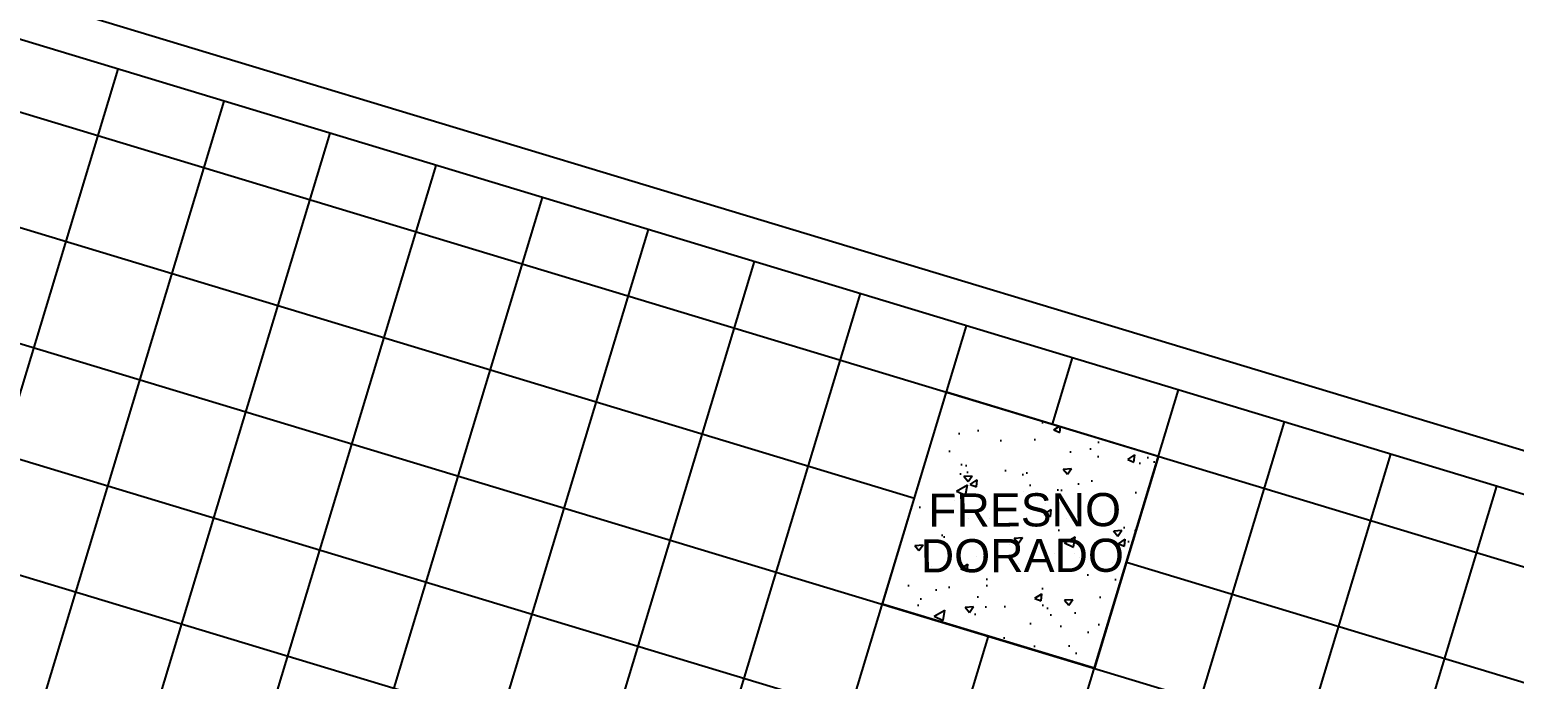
# Model space of a CAD drawing. Header units: inches. Extents: x -309 to 190, y -1585 to -1350.
# Drawn here: x -193.73 to -188.37, y -1376.74 to -1374.4 of the extents above; entities that cross this region are included whole.
import ezdxf
from ezdxf.lldxf.tags import DXFTag

# ---------------------------------------------------------------- set-up
doc = ezdxf.new("R2010")
doc.units = ezdxf.units.IN
doc.header["$MEASUREMENT"] = 0
for name, color, linetype in [('10-TEXTO', 9, 'CONTINUOUS'), ('DET', 9, 'CONTINUOUS'), ('PROY', 9, 'HIDDEN2'), ('V2', 9, 'CONTINUOUS')]:
    doc.layers.add(name, color=color, linetype=linetype)
doc.styles.add('ROMANS', font='arial.ttf')
tags = doc.linetypes.add('HIDDEN2', pattern=[0.1875, 0.125, -0.0625]).pattern_tags.tags
tags[6:7] = [DXFTag(74, 4), DXFTag(75, 0), DXFTag(340, '0'), DXFTag(46, 1.0), DXFTag(50, 0.0), DXFTag(44, 0.0), DXFTag(45, 0.0)]
tags[4:5] = [DXFTag(74, 4), DXFTag(75, 0), DXFTag(340, '0'), DXFTag(46, 1.0), DXFTag(50, 0.0), DXFTag(44, 0.0), DXFTag(45, 0.0)]

msp = doc.modelspace()

# ---------------------------------------------------------------- hatches: boundary and pattern name
at = {"layer": 'PROY'}
h = msp.add_hatch(dxfattribs=at)
h.set_pattern_fill('AR-CONC', color=256, scale=0.04, angle=-16.8267, style=0)
h.set_pattern_definition([(33.17326, (-95.30683, -1595.48926), (0.26735397, -0.10707874), [0.03, -0.33]), (338.17326, (-95.30683, -1595.48926), (0.03397317, 0.30406087), [0.024, -0.264]), (83.6247, (-95.28455, -1595.49818), (0.30132713, 0.19698213), [0.02549608, -0.28045684]), (29.35746, (-95.28367, -1595.4127), (0.389453, -0.1869504), [0.045, -0.495]), (79.8089, (-95.2512, -1595.42826), (0.4706522, 0.2647386), [0.0382441, -0.4206855]), (334.35742, (-95.28367, -1595.4127), (0.4706522, 0.2647386), [0.036, -0.396]), (4.17326, (-95.25118, -1595.4434), (0.18192024, -0.22326895), [0.03, -0.33]), (309.17326, (-95.25118, -1595.4434), (0.17712524, 0.2494671), [0.024, -0.264]), (54.6247, (-95.23602, -1595.462), (0.35904548, 0.02619816), [0.02549608, -0.28045684]), (20.673256, (-95.30683, -1595.48926), (0.04320195, 0.126048325), [0, -0.2608, 0, -0.268, 0, -0.265]), (350.673256, (-95.30683, -1595.48926), (0.14639193, 0.12054871), [0, -0.1528, 0, -0.2548, 0, -0.101]), (310.673256, (-95.39221, -1595.46344), (0.20177496, -0.07044774), [0, -0.1, 0, -0.312, 0, -0.414]), (300.67326, (-95.4305, -1595.45186), (0.234878, -0.0292004), [0, -0.13, 0, -0.2072, 0, -0.294])])
h.paths.add_polyline_path([(-190.4213, -1375.7068), (-190.6529, -1376.4726), (-189.8871, -1376.7042), (-189.6556, -1375.9384)])

# ---------------------------------------------------------------- linework, layer by layer
at = {"layer": 'DET'}
for points in [[(-203.7094, -1371.6882), (-170.6093, -1381.6985)], [(-203.8277, -1372.4882), (-171.094, -1382.3877)], [(-203.8883, -1372.8882), (-171.336, -1382.7329)], [(-203.946, -1373.2882), (-171.5788, -1383.0769)], [(-194.5264, -1378.2264), (-193.4119, -1374.5412)], [(-194.1436, -1378.3422), (-193.0291, -1374.657)], [(-193.7607, -1378.458), (-192.6462, -1374.7728)], [(-194.7487, -1374.816), (-190.5371, -1376.0897)], [(-193.3778, -1378.5738), (-192.2633, -1374.8886)], [(-193.0006, -1378.7082), (-191.8804, -1375.0044)], [(-192.6121, -1378.8053), (-191.4976, -1375.1202)], [(-192.2292, -1378.9211), (-191.1147, -1375.236)], [(-191.8463, -1379.0369), (-190.7318, -1375.3518)], [(-191.4634, -1379.1527), (-190.3489, -1375.4675)], [(-190.0384, -1375.8226), (-189.9661, -1375.5833)], [(-190.6977, -1379.3843), (-189.5832, -1375.6991)], [(-190.3148, -1379.5001), (-189.2003, -1375.8149)], [(-189.9319, -1379.6159), (-188.8174, -1375.9307)], [(-189.5491, -1379.7317), (-188.4346, -1376.0465)], [(-189.7714, -1376.3213), (-185.5597, -1377.595)], [(-191.0806, -1379.2685), (-190.27, -1376.5884)]]:
    msp.add_lwpolyline(points, dxfattribs=at)
at = {"layer": 'V2'}
for points in [[(-272.7318, -1415.4082, 0.414214), (-264.7318, -1423.4082), (-172.7318, -1423.4082, 0.414214), (-164.7318, -1415.4082), (-164.7318, -1390.4819, 0.330583), (-171.8369, -1380.9101), (-202.5175, -1371.6307, 0.073558), (-204.8335, -1371.2882), (-264.7318, -1371.2882, 0.414214), (-272.7318, -1379.2882)], [(-272.5818, -1415.4082, 0.414214), (-264.7318, -1423.2582), (-172.7318, -1423.2582, 0.414214), (-164.8818, -1415.4082), (-164.8818, -1390.4819, 0.330583), (-171.8803, -1381.0537), (-202.5609, -1371.7743, 0.073558), (-204.8335, -1371.4382), (-264.7318, -1371.4382, 0.414214), (-272.5818, -1379.2882)]]:
    msp.add_lwpolyline(points, format="xyb", close=True, dxfattribs=at)
msp.add_lwpolyline([(-189.8871, -1376.7042), (-190.6529, -1376.4726), (-190.4213, -1375.7068), (-189.6556, -1375.9384)], close=True, dxfattribs=at)

# ---------------------------------------------------------------- texts
at = {"layer": '10-TEXTO', "style": 'ROMANS'}
for s, p in [('FRESNO', (-190.4874, -1376.1934)), ('DORADO', (-190.5142, -1376.3583))]:
    msp.add_text(s, height=0.1197, rotation=0.191, dxfattribs=at).set_placement(p)

doc.saveas('drawing.dxf')
